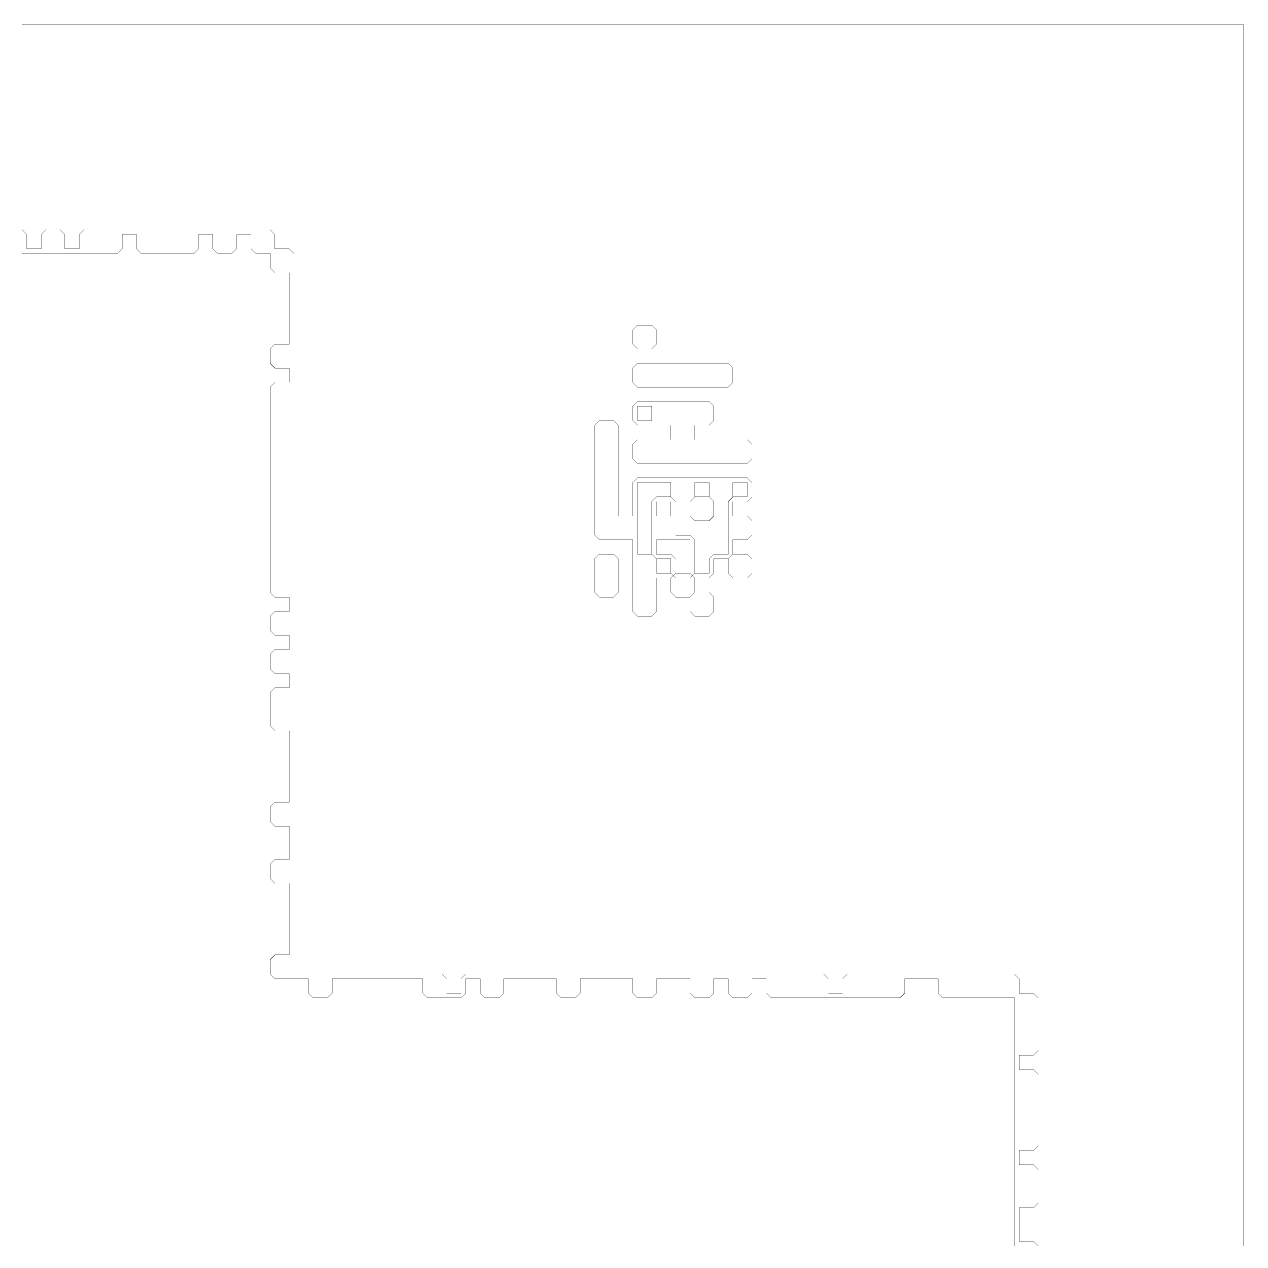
# Model space of a CAD drawing. Header units: metres. Extents: x 0 to 4990, y -4990 to 0.
# Drawn here: x 2495 to 4990, y -2495 to 0 of the extents above; entities that cross this region are included whole.
import ezdxf

# ---------------------------------------------------------------- set-up
doc = ezdxf.new("R2010")
doc.units = ezdxf.units.M
doc.layers.add('conductor', color=1, linetype='Continuous')
doc.layers.add('substrate', color=5, linetype='Continuous')

msp = doc.modelspace()

# ---------------------------------------------------------------- linework, layer by layer
at = {"layer": 'conductor', "const_width": 0.5}
msp.add_lwpolyline([(4521.484375, -2500), (4521.484375, -2490.234375), (4521.484375, -2480.46875), (4521.484375, -2470.703125), (4521.484375, -2460.9375), (4521.484375, -2451.171875), (4521.484375, -2441.40625), (4521.484375, -2431.640625), (4521.484375, -2421.875), (4521.484375, -2412.109375), (4521.484375, -2402.34375), (4521.484375, -2392.578125), (4521.484375, -2382.8125), (4521.484375, -2373.046875), (4521.484375, -2363.28125), (4521.484375, -2353.515625), (4521.484375, -2343.75), (4521.484375, -2333.984375), (4521.484375, -2324.21875), (4521.484375, -2314.453125), (4521.484375, -2304.6875), (4521.484375, -2294.921875), (4521.484375, -2285.15625), (4521.484375, -2275.390625), (4521.484375, -2265.625), (4521.484375, -2255.859375), (4521.484375, -2246.09375), (4521.484375, -2236.328125), (4521.484375, -2226.5625), (4521.484375, -2216.796875), (4521.484375, -2207.03125), (4521.484375, -2197.265625), (4521.484375, -2187.5), (4521.484375, -2177.734375), (4521.484375, -2167.96875), (4521.484375, -2158.203125), (4521.484375, -2148.4375), (4521.484375, -2138.671875), (4521.484375, -2128.90625), (4521.484375, -2119.140625), (4521.484375, -2109.375), (4521.484375, -2099.609375), (4521.484375, -2089.84375), (4521.484375, -2080.078125), (4521.484375, -2070.3125), (4521.484375, -2060.546875), (4521.484375, -2050.78125), (4521.484375, -2041.015625), (4521.484375, -2031.25), (4521.484375, -2021.484375), (4521.484375, -2011.71875), (4521.484375, -2001.953125), (4521.484375, -1992.1875), (4511.71875, -1992.1875), (4501.953125, -1992.1875), (4492.1875, -1992.1875), (4482.421875, -1992.1875), (4472.65625, -1992.1875), (4462.890625, -1992.1875), (4453.125, -1992.1875), (4443.359375, -1992.1875), (4433.59375, -1992.1875), (4423.828125, -1992.1875), (4414.0625, -1992.1875), (4404.296875, -1992.1875), (4394.53125, -1992.1875), (4384.765625, -1992.1875), (4375, -1992.1875), (4365.234375, -1982.421875), (4365.234375, -1972.65625), (4365.234375, -1962.890625), (4365.234375, -1953.125), (4355.46875, -1953.125), (4345.703125, -1953.125), (4335.9375, -1953.125), (4326.171875, -1953.125), (4316.40625, -1953.125), (4306.640625, -1953.125), (4296.875, -1953.125), (4296.875, -1962.890625), (4296.875, -1972.65625), (4296.875, -1982.421875), (4287.109375, -1992.1875), (4277.34375, -1992.1875), (4267.578125, -1992.1875), (4257.8125, -1992.1875), (4248.046875, -1992.1875), (4238.28125, -1992.1875), (4228.515625, -1992.1875), (4218.75, -1992.1875), (4208.984375, -1992.1875), (4199.21875, -1992.1875), (4189.453125, -1992.1875), (4179.6875, -1992.1875), (4169.921875, -1992.1875), (4160.15625, -1992.1875), (4150.390625, -1992.1875), (4140.625, -1992.1875), (4130.859375, -1992.1875), (4121.09375, -1992.1875), (4111.328125, -1992.1875), (4101.5625, -1992.1875), (4091.796875, -1992.1875), (4082.03125, -1992.1875), (4072.265625, -1992.1875), (4062.5, -1992.1875), (4052.734375, -1992.1875), (4042.96875, -1992.1875), (4033.203125, -1992.1875), (4023.4375, -1992.1875), (4013.671875, -1982.421875), (4013.671875, -1972.65625), (4013.671875, -1962.890625), (4013.671875, -1953.125), (4003.90625, -1953.125), (3994.140625, -1953.125), (3984.375, -1953.125), (3984.375, -1962.890625), (3984.375, -1972.65625), (3984.375, -1982.421875), (3974.609375, -1992.1875), (3964.84375, -1992.1875), (3955.078125, -1992.1875), (3945.3125, -1992.1875), (3935.546875, -1982.421875), (3935.546875, -1972.65625), (3935.546875, -1962.890625), (3935.546875, -1953.125), (3925.78125, -1953.125), (3916.015625, -1953.125), (3906.25, -1953.125), (3906.25, -1962.890625), (3906.25, -1972.65625), (3906.25, -1982.421875), (3896.484375, -1992.1875), (3886.71875, -1992.1875), (3876.953125, -1992.1875), (3867.1875, -1992.1875), (3857.421875, -1982.421875), (3857.421875, -1972.65625), (3857.421875, -1962.890625), (3857.421875, -1953.125), (3847.65625, -1953.125), (3837.890625, -1953.125), (3828.125, -1953.125), (3818.359375, -1953.125), (3808.59375, -1953.125), (3798.828125, -1953.125), (3789.0625, -1953.125), (3789.0625, -1962.890625), (3789.0625, -1972.65625), (3789.0625, -1982.421875), (3779.296875, -1992.1875), (3769.53125, -1992.1875), (3759.765625, -1992.1875), (3750, -1992.1875), (3740.234375, -1982.421875), (3740.234375, -1972.65625), (3740.234375, -1962.890625), (3740.234375, -1953.125), (3730.46875, -1953.125), (3720.703125, -1953.125), (3710.9375, -1953.125), (3701.171875, -1953.125), (3691.40625, -1953.125), (3681.640625, -1953.125), (3671.875, -1953.125), (3662.109375, -1953.125), (3652.34375, -1953.125), (3642.578125, -1953.125), (3632.8125, -1953.125), (3632.8125, -1962.890625), (3632.8125, -1972.65625), (3632.8125, -1982.421875), (3623.046875, -1992.1875), (3613.28125, -1992.1875), (3603.515625, -1992.1875), (3593.75, -1992.1875), (3583.984375, -1982.421875), (3583.984375, -1972.65625), (3583.984375, -1962.890625), (3583.984375, -1953.125), (3574.21875, -1953.125), (3564.453125, -1953.125), (3554.6875, -1953.125), (3544.921875, -1953.125), (3535.15625, -1953.125), (3525.390625, -1953.125), (3515.625, -1953.125), (3505.859375, -1953.125), (3496.09375, -1953.125), (3486.328125, -1953.125), (3476.5625, -1953.125), (3476.5625, -1962.890625), (3476.5625, -1972.65625), (3476.5625, -1982.421875), (3466.796875, -1992.1875), (3457.03125, -1992.1875), (3447.265625, -1992.1875), (3437.5, -1992.1875), (3427.734375, -1982.421875), (3427.734375, -1972.65625), (3427.734375, -1962.890625), (3427.734375, -1953.125), (3417.96875, -1953.125), (3408.203125, -1953.125), (3398.4375, -1953.125), (3398.4375, -1962.890625), (3398.4375, -1972.65625), (3398.4375, -1982.421875), (3388.671875, -1992.1875), (3378.90625, -1992.1875), (3369.140625, -1992.1875), (3359.375, -1992.1875), (3349.609375, -1992.1875), (3339.84375, -1992.1875), (3330.078125, -1992.1875), (3320.3125, -1992.1875), (3310.546875, -1982.421875), (3310.546875, -1972.65625), (3310.546875, -1962.890625), (3310.546875, -1953.125), (3300.78125, -1953.125), (3291.015625, -1953.125), (3281.25, -1953.125), (3271.484375, -1953.125), (3261.71875, -1953.125), (3251.953125, -1953.125), (3242.1875, -1953.125), (3232.421875, -1953.125), (3222.65625, -1953.125), (3212.890625, -1953.125), (3203.125, -1953.125), (3193.359375, -1953.125), (3183.59375, -1953.125), (3173.828125, -1953.125), (3164.0625, -1953.125), (3154.296875, -1953.125), (3144.53125, -1953.125), (3134.765625, -1953.125), (3125, -1953.125), (3125, -1962.890625), (3125, -1972.65625), (3125, -1982.421875), (3115.234375, -1992.1875), (3105.46875, -1992.1875), (3095.703125, -1992.1875), (3085.9375, -1992.1875), (3076.171875, -1982.421875), (3076.171875, -1972.65625), (3076.171875, -1962.890625), (3076.171875, -1953.125), (3066.40625, -1953.125), (3056.640625, -1953.125), (3046.875, -1953.125), (3037.109375, -1953.125), (3027.34375, -1953.125), (3017.578125, -1953.125), (3007.8125, -1953.125), (2998.046875, -1943.359375), (2998.046875, -1933.59375), (2998.046875, -1923.828125), (2998.046875, -1914.0625), (3007.8125, -1904.296875), (3017.578125, -1904.296875), (3027.34375, -1904.296875), (3037.109375, -1904.296875), (3037.109375, -1894.53125), (3037.109375, -1884.765625), (3037.109375, -1875), (3037.109375, -1865.234375), (3037.109375, -1855.46875), (3037.109375, -1845.703125), (3037.109375, -1835.9375), (3037.109375, -1826.171875), (3037.109375, -1816.40625), (3037.109375, -1806.640625), (3037.109375, -1796.875), (3037.109375, -1787.109375), (3037.109375, -1777.34375), (3037.109375, -1767.578125), (3037.109375, -1757.8125), (3027.34375, -1757.8125), (3017.578125, -1757.8125), (3007.8125, -1757.8125), (2998.046875, -1748.046875), (2998.046875, -1738.28125), (2998.046875, -1728.515625), (2998.046875, -1718.75), (3007.8125, -1708.984375), (3017.578125, -1708.984375), (3027.34375, -1708.984375), (3037.109375, -1708.984375), (3037.109375, -1699.21875), (3037.109375, -1689.453125), (3037.109375, -1679.6875), (3037.109375, -1669.921875), (3037.109375, -1660.15625), (3037.109375, -1650.390625), (3037.109375, -1640.625), (3027.34375, -1640.625), (3017.578125, -1640.625), (3007.8125, -1640.625), (2998.046875, -1630.859375), (2998.046875, -1621.09375), (2998.046875, -1611.328125), (2998.046875, -1601.5625), (3007.8125, -1591.796875), (3017.578125, -1591.796875), (3027.34375, -1591.796875), (3037.109375, -1591.796875), (3037.109375, -1582.03125), (3037.109375, -1572.265625), (3037.109375, -1562.5), (3037.109375, -1552.734375), (3037.109375, -1542.96875), (3037.109375, -1533.203125), (3037.109375, -1523.4375), (3037.109375, -1513.671875), (3037.109375, -1503.90625), (3037.109375, -1494.140625), (3037.109375, -1484.375), (3037.109375, -1474.609375), (3037.109375, -1464.84375), (3037.109375, -1455.078125), (3037.109375, -1445.3125), (3027.34375, -1445.3125), (3017.578125, -1445.3125), (3007.8125, -1445.3125), (2998.046875, -1435.546875), (2998.046875, -1425.78125), (2998.046875, -1416.015625), (2998.046875, -1406.25), (2998.046875, -1396.484375), (2998.046875, -1386.71875), (2998.046875, -1376.953125), (2998.046875, -1367.1875), (3007.8125, -1357.421875), (3017.578125, -1357.421875), (3027.34375, -1357.421875), (3037.109375, -1357.421875), (3037.109375, -1347.65625), (3037.109375, -1337.890625), (3037.109375, -1328.125), (3027.34375, -1328.125), (3017.578125, -1328.125), (3007.8125, -1328.125), (2998.046875, -1318.359375), (2998.046875, -1308.59375), (2998.046875, -1298.828125), (2998.046875, -1289.0625), (3007.8125, -1279.296875), (3017.578125, -1279.296875), (3027.34375, -1279.296875), (3037.109375, -1279.296875), (3037.109375, -1269.53125), (3037.109375, -1259.765625), (3037.109375, -1250), (3027.34375, -1250), (3017.578125, -1250), (3007.8125, -1250), (2998.046875, -1240.234375), (2998.046875, -1230.46875), (2998.046875, -1220.703125), (2998.046875, -1210.9375), (3007.8125, -1201.171875), (3017.578125, -1201.171875), (3027.34375, -1201.171875), (3037.109375, -1201.171875), (3037.109375, -1191.40625), (3037.109375, -1181.640625), (3037.109375, -1171.875), (3027.34375, -1171.875), (3017.578125, -1171.875), (3007.8125, -1171.875), (2998.046875, -1162.109375), (2998.046875, -1152.34375), (2998.046875, -1142.578125), (2998.046875, -1132.8125), (2998.046875, -1123.046875), (2998.046875, -1113.28125), (2998.046875, -1103.515625), (2998.046875, -1093.75), (2998.046875, -1083.984375), (2998.046875, -1074.21875), (2998.046875, -1064.453125), (2998.046875, -1054.6875), (2998.046875, -1044.921875), (2998.046875, -1035.15625), (2998.046875, -1025.390625), (2998.046875, -1015.625), (2998.046875, -1005.859375), (2998.046875, -996.09375), (2998.046875, -986.328125), (2998.046875, -976.5625), (2998.046875, -966.796875), (2998.046875, -957.03125), (2998.046875, -947.265625), (2998.046875, -937.5), (2998.046875, -927.734375), (2998.046875, -917.96875), (2998.046875, -908.203125), (2998.046875, -898.4375), (2998.046875, -888.671875), (2998.046875, -878.90625), (2998.046875, -869.140625), (2998.046875, -859.375), (2998.046875, -849.609375), (2998.046875, -839.84375), (2998.046875, -830.078125), (2998.046875, -820.3125), (2998.046875, -810.546875), (2998.046875, -800.78125), (2998.046875, -791.015625), (2998.046875, -781.25), (2998.046875, -771.484375), (2998.046875, -761.71875), (2998.046875, -751.953125), (2998.046875, -742.1875), (3007.8125, -732.421875), (3017.578125, -732.421875), (3027.34375, -732.421875), (3037.109375, -732.421875), (3037.109375, -722.65625), (3037.109375, -712.890625), (3037.109375, -703.125), (3027.34375, -703.125), (3017.578125, -703.125), (3007.8125, -703.125), (2998.046875, -693.359375), (2998.046875, -683.59375), (2998.046875, -673.828125), (2998.046875, -664.0625), (3007.8125, -654.296875), (3017.578125, -654.296875), (3027.34375, -654.296875), (3037.109375, -654.296875), (3037.109375, -644.53125), (3037.109375, -634.765625), (3037.109375, -625), (3037.109375, -615.234375), (3037.109375, -605.46875), (3037.109375, -595.703125), (3037.109375, -585.9375), (3037.109375, -576.171875), (3037.109375, -566.40625), (3037.109375, -556.640625), (3037.109375, -546.875), (3037.109375, -537.109375), (3037.109375, -527.34375), (3037.109375, -517.578125), (3037.109375, -507.8125), (3027.34375, -507.8125), (3017.578125, -507.8125), (3007.8125, -507.8125), (2998.046875, -498.046875), (2998.046875, -488.28125), (2998.046875, -478.515625), (2998.046875, -468.75), (2988.28125, -468.75), (2978.515625, -468.75), (2968.75, -468.75), (2958.984375, -458.984375), (2958.984375, -449.21875), (2958.984375, -439.453125), (2958.984375, -429.6875), (2949.21875, -429.6875), (2939.453125, -429.6875), (2929.6875, -429.6875), (2929.6875, -439.453125), (2929.6875, -449.21875), (2929.6875, -458.984375), (2919.921875, -468.75), (2910.15625, -468.75), (2900.390625, -468.75), (2890.625, -468.75), (2880.859375, -458.984375), (2880.859375, -449.21875), (2880.859375, -439.453125), (2880.859375, -429.6875), (2871.09375, -429.6875), (2861.328125, -429.6875), (2851.5625, -429.6875), (2851.5625, -439.453125), (2851.5625, -449.21875), (2851.5625, -458.984375), (2841.796875, -468.75), (2832.03125, -468.75), (2822.265625, -468.75), (2812.5, -468.75), (2802.734375, -468.75), (2792.96875, -468.75), (2783.203125, -468.75), (2773.4375, -468.75), (2763.671875, -468.75), (2753.90625, -468.75), (2744.140625, -468.75), (2734.375, -468.75), (2724.609375, -458.984375), (2724.609375, -449.21875), (2724.609375, -439.453125), (2724.609375, -429.6875), (2714.84375, -429.6875), (2705.078125, -429.6875), (2695.3125, -429.6875), (2695.3125, -439.453125), (2695.3125, -449.21875), (2695.3125, -458.984375), (2685.546875, -468.75), (2675.78125, -468.75), (2666.015625, -468.75), (2656.25, -468.75), (2646.484375, -468.75), (2636.71875, -468.75), (2626.953125, -468.75), (2617.1875, -468.75), (2607.421875, -468.75), (2597.65625, -468.75), (2587.890625, -468.75), (2578.125, -468.75), (2568.359375, -468.75), (2558.59375, -468.75), (2548.828125, -468.75), (2539.0625, -468.75), (2529.296875, -468.75), (2519.53125, -468.75), (2509.765625, -468.75), (2500, -468.75), (2490.234375, -468.75)], dxfattribs=at)
for points in [[(3750, -781.25), (3750, -791.015625), (3750, -800.78125), (3750, -810.546875), (3759.765625, -810.546875), (3769.53125, -810.546875), (3779.296875, -810.546875), (3779.296875, -800.78125), (3779.296875, -791.015625), (3779.296875, -781.25), (3769.53125, -781.25), (3759.765625, -781.25)], [(3828.125, -820.3125), (3828.125, -830.078125), (3828.125, -839.84375), (3828.125, -849.609375), (3837.890625, -849.609375), (3847.65625, -849.609375), (3857.421875, -849.609375), (3857.421875, -839.84375), (3857.421875, -830.078125), (3857.421875, -820.3125), (3847.65625, -820.3125), (3837.890625, -820.3125)], [(3750, -937.5), (3750, -947.265625), (3750, -957.03125), (3750, -966.796875), (3750, -976.5625), (3750, -986.328125), (3750, -996.09375), (3750, -1005.859375), (3750, -1015.625), (3750, -1025.390625), (3750, -1035.15625), (3750, -1044.921875), (3750, -1054.6875), (3750, -1064.453125), (3750, -1074.21875), (3750, -1083.984375), (3759.765625, -1083.984375), (3769.53125, -1083.984375), (3779.296875, -1083.984375), (3789.0625, -1093.75), (3789.0625, -1103.515625), (3789.0625, -1113.28125), (3789.0625, -1123.046875), (3798.828125, -1123.046875), (3808.59375, -1123.046875), (3818.359375, -1123.046875), (3828.125, -1132.8125), (3828.125, -1142.578125), (3828.125, -1152.34375), (3828.125, -1162.109375), (3837.890625, -1162.109375), (3847.65625, -1162.109375), (3857.421875, -1162.109375), (3857.421875, -1152.34375), (3857.421875, -1142.578125), (3857.421875, -1132.8125), (3867.1875, -1123.046875), (3876.953125, -1123.046875), (3886.71875, -1123.046875), (3896.484375, -1123.046875), (3896.484375, -1113.28125), (3896.484375, -1103.515625), (3896.484375, -1093.75), (3906.25, -1083.984375), (3916.015625, -1083.984375), (3925.78125, -1083.984375), (3935.546875, -1083.984375), (3935.546875, -1074.21875), (3935.546875, -1064.453125), (3935.546875, -1054.6875), (3935.546875, -1044.921875), (3935.546875, -1035.15625), (3935.546875, -1025.390625), (3935.546875, -1015.625), (3935.546875, -1005.859375), (3935.546875, -996.09375), (3935.546875, -986.328125), (3935.546875, -976.5625), (3945.3125, -966.796875), (3955.078125, -966.796875), (3964.84375, -966.796875), (3974.609375, -966.796875), (3974.609375, -957.03125), (3974.609375, -947.265625), (3974.609375, -937.5), (3964.84375, -937.5), (3955.078125, -937.5), (3945.3125, -937.5), (3945.3125, -947.265625), (3945.3125, -957.03125), (3945.3125, -966.796875), (3935.546875, -976.5625), (3925.78125, -976.5625), (3916.015625, -976.5625), (3906.25, -976.5625), (3896.484375, -966.796875), (3896.484375, -957.03125), (3896.484375, -947.265625), (3896.484375, -937.5), (3886.71875, -937.5), (3876.953125, -937.5), (3867.1875, -937.5), (3867.1875, -947.265625), (3867.1875, -957.03125), (3867.1875, -966.796875), (3857.421875, -976.5625), (3847.65625, -976.5625), (3837.890625, -976.5625), (3828.125, -976.5625), (3818.359375, -966.796875), (3818.359375, -957.03125), (3818.359375, -947.265625), (3818.359375, -937.5), (3808.59375, -937.5), (3798.828125, -937.5), (3789.0625, -937.5), (3779.296875, -937.5), (3769.53125, -937.5), (3759.765625, -937.5)], [(3779.296875, -976.5625), (3789.0625, -966.796875), (3798.828125, -966.796875), (3808.59375, -966.796875), (3818.359375, -966.796875), (3828.125, -976.5625), (3828.125, -986.328125), (3828.125, -996.09375), (3828.125, -1005.859375), (3828.125, -1015.625), (3828.125, -1025.390625), (3828.125, -1035.15625), (3828.125, -1044.921875), (3837.890625, -1044.921875), (3847.65625, -1044.921875), (3857.421875, -1044.921875), (3867.1875, -1054.6875), (3867.1875, -1064.453125), (3867.1875, -1074.21875), (3867.1875, -1083.984375), (3867.1875, -1093.75), (3867.1875, -1103.515625), (3867.1875, -1113.28125), (3867.1875, -1123.046875), (3857.421875, -1132.8125), (3847.65625, -1132.8125), (3837.890625, -1132.8125), (3828.125, -1132.8125), (3818.359375, -1123.046875), (3818.359375, -1113.28125), (3818.359375, -1103.515625), (3818.359375, -1093.75), (3808.59375, -1093.75), (3798.828125, -1093.75), (3789.0625, -1093.75), (3779.296875, -1083.984375), (3779.296875, -1074.21875), (3779.296875, -1064.453125), (3779.296875, -1054.6875), (3779.296875, -1044.921875), (3779.296875, -1035.15625), (3779.296875, -1025.390625), (3779.296875, -1015.625), (3779.296875, -1005.859375), (3779.296875, -996.09375), (3779.296875, -986.328125)], [(3857.421875, -976.5625), (3867.1875, -966.796875), (3876.953125, -966.796875), (3886.71875, -966.796875), (3896.484375, -966.796875), (3906.25, -976.5625), (3906.25, -986.328125), (3906.25, -996.09375), (3906.25, -1005.859375), (3896.484375, -1015.625), (3886.71875, -1015.625), (3876.953125, -1015.625), (3867.1875, -1015.625), (3857.421875, -1005.859375), (3857.421875, -996.09375), (3857.421875, -986.328125)]]:
    msp.add_lwpolyline(points, close=True, dxfattribs=at)
at = {"layer": 'substrate', "const_width": 0.5}
for points in [[(4990.234375, -2500), (4990.234375, -2490.234375), (4990.234375, -2480.46875), (4990.234375, -2470.703125), (4990.234375, -2460.9375), (4990.234375, -2451.171875), (4990.234375, -2441.40625), (4990.234375, -2431.640625), (4990.234375, -2421.875), (4990.234375, -2412.109375), (4990.234375, -2402.34375), (4990.234375, -2392.578125), (4990.234375, -2382.8125), (4990.234375, -2373.046875), (4990.234375, -2363.28125), (4990.234375, -2353.515625), (4990.234375, -2343.75), (4990.234375, -2333.984375), (4990.234375, -2324.21875), (4990.234375, -2314.453125), (4990.234375, -2304.6875), (4990.234375, -2294.921875), (4990.234375, -2285.15625), (4990.234375, -2275.390625), (4990.234375, -2265.625), (4990.234375, -2255.859375), (4990.234375, -2246.09375), (4990.234375, -2236.328125), (4990.234375, -2226.5625), (4990.234375, -2216.796875), (4990.234375, -2207.03125), (4990.234375, -2197.265625), (4990.234375, -2187.5), (4990.234375, -2177.734375), (4990.234375, -2167.96875), (4990.234375, -2158.203125), (4990.234375, -2148.4375), (4990.234375, -2138.671875), (4990.234375, -2128.90625), (4990.234375, -2119.140625), (4990.234375, -2109.375), (4990.234375, -2099.609375), (4990.234375, -2089.84375), (4990.234375, -2080.078125), (4990.234375, -2070.3125), (4990.234375, -2060.546875), (4990.234375, -2050.78125), (4990.234375, -2041.015625), (4990.234375, -2031.25), (4990.234375, -2021.484375), (4990.234375, -2011.71875), (4990.234375, -2001.953125), (4990.234375, -1992.1875), (4990.234375, -1982.421875), (4990.234375, -1972.65625), (4990.234375, -1962.890625), (4990.234375, -1953.125), (4990.234375, -1943.359375), (4990.234375, -1933.59375), (4990.234375, -1923.828125), (4990.234375, -1914.0625), (4990.234375, -1904.296875), (4990.234375, -1894.53125), (4990.234375, -1884.765625), (4990.234375, -1875), (4990.234375, -1865.234375), (4990.234375, -1855.46875), (4990.234375, -1845.703125), (4990.234375, -1835.9375), (4990.234375, -1826.171875), (4990.234375, -1816.40625), (4990.234375, -1806.640625), (4990.234375, -1796.875), (4990.234375, -1787.109375), (4990.234375, -1777.34375), (4990.234375, -1767.578125), (4990.234375, -1757.8125), (4990.234375, -1748.046875), (4990.234375, -1738.28125), (4990.234375, -1728.515625), (4990.234375, -1718.75), (4990.234375, -1708.984375), (4990.234375, -1699.21875), (4990.234375, -1689.453125), (4990.234375, -1679.6875), (4990.234375, -1669.921875), (4990.234375, -1660.15625), (4990.234375, -1650.390625), (4990.234375, -1640.625), (4990.234375, -1630.859375), (4990.234375, -1621.09375), (4990.234375, -1611.328125), (4990.234375, -1601.5625), (4990.234375, -1591.796875), (4990.234375, -1582.03125), (4990.234375, -1572.265625), (4990.234375, -1562.5), (4990.234375, -1552.734375), (4990.234375, -1542.96875), (4990.234375, -1533.203125), (4990.234375, -1523.4375), (4990.234375, -1513.671875), (4990.234375, -1503.90625), (4990.234375, -1494.140625), (4990.234375, -1484.375), (4990.234375, -1474.609375), (4990.234375, -1464.84375), (4990.234375, -1455.078125), (4990.234375, -1445.3125), (4990.234375, -1435.546875), (4990.234375, -1425.78125), (4990.234375, -1416.015625), (4990.234375, -1406.25), (4990.234375, -1396.484375), (4990.234375, -1386.71875), (4990.234375, -1376.953125), (4990.234375, -1367.1875), (4990.234375, -1357.421875), (4990.234375, -1347.65625), (4990.234375, -1337.890625), (4990.234375, -1328.125), (4990.234375, -1318.359375), (4990.234375, -1308.59375), (4990.234375, -1298.828125), (4990.234375, -1289.0625), (4990.234375, -1279.296875), (4990.234375, -1269.53125), (4990.234375, -1259.765625), (4990.234375, -1250), (4990.234375, -1240.234375), (4990.234375, -1230.46875), (4990.234375, -1220.703125), (4990.234375, -1210.9375), (4990.234375, -1201.171875), (4990.234375, -1191.40625), (4990.234375, -1181.640625), (4990.234375, -1171.875), (4990.234375, -1162.109375), (4990.234375, -1152.34375), (4990.234375, -1142.578125), (4990.234375, -1132.8125), (4990.234375, -1123.046875), (4990.234375, -1113.28125), (4990.234375, -1103.515625), (4990.234375, -1093.75), (4990.234375, -1083.984375), (4990.234375, -1074.21875), (4990.234375, -1064.453125), (4990.234375, -1054.6875), (4990.234375, -1044.921875), (4990.234375, -1035.15625), (4990.234375, -1025.390625), (4990.234375, -1015.625), (4990.234375, -1005.859375), (4990.234375, -996.09375), (4990.234375, -986.328125), (4990.234375, -976.5625), (4990.234375, -966.796875), (4990.234375, -957.03125), (4990.234375, -947.265625), (4990.234375, -937.5), (4990.234375, -927.734375), (4990.234375, -917.96875), (4990.234375, -908.203125), (4990.234375, -898.4375), (4990.234375, -888.671875), (4990.234375, -878.90625), (4990.234375, -869.140625), (4990.234375, -859.375), (4990.234375, -849.609375), (4990.234375, -839.84375), (4990.234375, -830.078125), (4990.234375, -820.3125), (4990.234375, -810.546875), (4990.234375, -800.78125), (4990.234375, -791.015625), (4990.234375, -781.25), (4990.234375, -771.484375), (4990.234375, -761.71875), (4990.234375, -751.953125), (4990.234375, -742.1875), (4990.234375, -732.421875), (4990.234375, -722.65625), (4990.234375, -712.890625), (4990.234375, -703.125), (4990.234375, -693.359375), (4990.234375, -683.59375), (4990.234375, -673.828125), (4990.234375, -664.0625), (4990.234375, -654.296875), (4990.234375, -644.53125), (4990.234375, -634.765625), (4990.234375, -625), (4990.234375, -615.234375), (4990.234375, -605.46875), (4990.234375, -595.703125), (4990.234375, -585.9375), (4990.234375, -576.171875), (4990.234375, -566.40625), (4990.234375, -556.640625), (4990.234375, -546.875), (4990.234375, -537.109375), (4990.234375, -527.34375), (4990.234375, -517.578125), (4990.234375, -507.8125), (4990.234375, -498.046875), (4990.234375, -488.28125), (4990.234375, -478.515625), (4990.234375, -468.75), (4990.234375, -458.984375), (4990.234375, -449.21875), (4990.234375, -439.453125), (4990.234375, -429.6875), (4990.234375, -419.921875), (4990.234375, -410.15625), (4990.234375, -400.390625), (4990.234375, -390.625), (4990.234375, -380.859375), (4990.234375, -371.09375), (4990.234375, -361.328125), (4990.234375, -351.5625), (4990.234375, -341.796875), (4990.234375, -332.03125), (4990.234375, -322.265625), (4990.234375, -312.5), (4990.234375, -302.734375), (4990.234375, -292.96875), (4990.234375, -283.203125), (4990.234375, -273.4375), (4990.234375, -263.671875), (4990.234375, -253.90625), (4990.234375, -244.140625), (4990.234375, -234.375), (4990.234375, -224.609375), (4990.234375, -214.84375), (4990.234375, -205.078125), (4990.234375, -195.3125), (4990.234375, -185.546875), (4990.234375, -175.78125), (4990.234375, -166.015625), (4990.234375, -156.25), (4990.234375, -146.484375), (4990.234375, -136.71875), (4990.234375, -126.953125), (4990.234375, -117.1875), (4990.234375, -107.421875), (4990.234375, -97.65625), (4990.234375, -87.890625), (4990.234375, -78.125), (4990.234375, -68.359375), (4990.234375, -58.59375), (4990.234375, -48.828125), (4990.234375, -39.0625), (4990.234375, -29.296875), (4990.234375, -19.53125), (4990.234375, -9.765625), (4990.234375, 0), (4980.46875, 0), (4970.703125, 0), (4960.9375, 0), (4951.171875, 0), (4941.40625, 0), (4931.640625, 0), (4921.875, 0), (4912.109375, 0), (4902.34375, 0), (4892.578125, 0), (4882.8125, 0), (4873.046875, 0), (4863.28125, 0), (4853.515625, 0), (4843.75, 0), (4833.984375, 0), (4824.21875, 0), (4814.453125, 0), (4804.6875, 0), (4794.921875, 0), (4785.15625, 0), (4775.390625, 0), (4765.625, 0), (4755.859375, 0), (4746.09375, 0), (4736.328125, 0), (4726.5625, 0), (4716.796875, 0), (4707.03125, 0), (4697.265625, 0), (4687.5, 0), (4677.734375, 0), (4667.96875, 0), (4658.203125, 0), (4648.4375, 0), (4638.671875, 0), (4628.90625, 0), (4619.140625, 0), (4609.375, 0), (4599.609375, 0), (4589.84375, 0), (4580.078125, 0), (4570.3125, 0), (4560.546875, 0), (4550.78125, 0), (4541.015625, 0), (4531.25, 0), (4521.484375, 0), (4511.71875, 0), (4501.953125, 0), (4492.1875, 0), (4482.421875, 0), (4472.65625, 0), (4462.890625, 0), (4453.125, 0), (4443.359375, 0), (4433.59375, 0), (4423.828125, 0), (4414.0625, 0), (4404.296875, 0), (4394.53125, 0), (4384.765625, 0), (4375, 0), (4365.234375, 0), (4355.46875, 0), (4345.703125, 0), (4335.9375, 0), (4326.171875, 0), (4316.40625, 0), (4306.640625, 0), (4296.875, 0), (4287.109375, 0), (4277.34375, 0), (4267.578125, 0), (4257.8125, 0), (4248.046875, 0), (4238.28125, 0), (4228.515625, 0), (4218.75, 0), (4208.984375, 0), (4199.21875, 0), (4189.453125, 0), (4179.6875, 0), (4169.921875, 0), (4160.15625, 0), (4150.390625, 0), (4140.625, 0), (4130.859375, 0), (4121.09375, 0), (4111.328125, 0), (4101.5625, 0), (4091.796875, 0), (4082.03125, 0), (4072.265625, 0), (4062.5, 0), (4052.734375, 0), (4042.96875, 0), (4033.203125, 0), (4023.4375, 0), (4013.671875, 0), (4003.90625, 0), (3994.140625, 0), (3984.375, 0), (3974.609375, 0), (3964.84375, 0), (3955.078125, 0), (3945.3125, 0), (3935.546875, 0), (3925.78125, 0), (3916.015625, 0), (3906.25, 0), (3896.484375, 0), (3886.71875, 0), (3876.953125, 0), (3867.1875, 0), (3857.421875, 0), (3847.65625, 0), (3837.890625, 0), (3828.125, 0), (3818.359375, 0), (3808.59375, 0), (3798.828125, 0), (3789.0625, 0), (3779.296875, 0), (3769.53125, 0), (3759.765625, 0), (3750, 0), (3740.234375, 0), (3730.46875, 0), (3720.703125, 0), (3710.9375, 0), (3701.171875, 0), (3691.40625, 0), (3681.640625, 0), (3671.875, 0), (3662.109375, 0), (3652.34375, 0), (3642.578125, 0), (3632.8125, 0), (3623.046875, 0), (3613.28125, 0), (3603.515625, 0), (3593.75, 0), (3583.984375, 0), (3574.21875, 0), (3564.453125, 0), (3554.6875, 0), (3544.921875, 0), (3535.15625, 0), (3525.390625, 0), (3515.625, 0), (3505.859375, 0), (3496.09375, 0), (3486.328125, 0), (3476.5625, 0), (3466.796875, 0), (3457.03125, 0), (3447.265625, 0), (3437.5, 0), (3427.734375, 0), (3417.96875, 0), (3408.203125, 0), (3398.4375, 0), (3388.671875, 0), (3378.90625, 0), (3369.140625, 0), (3359.375, 0), (3349.609375, 0), (3339.84375, 0), (3330.078125, 0), (3320.3125, 0), (3310.546875, 0), (3300.78125, 0), (3291.015625, 0), (3281.25, 0), (3271.484375, 0), (3261.71875, 0), (3251.953125, 0), (3242.1875, 0), (3232.421875, 0), (3222.65625, 0), (3212.890625, 0), (3203.125, 0), (3193.359375, 0), (3183.59375, 0), (3173.828125, 0), (3164.0625, 0), (3154.296875, 0), (3144.53125, 0), (3134.765625, 0), (3125, 0), (3115.234375, 0), (3105.46875, 0), (3095.703125, 0), (3085.9375, 0), (3076.171875, 0), (3066.40625, 0), (3056.640625, 0), (3046.875, 0), (3037.109375, 0), (3027.34375, 0), (3017.578125, 0), (3007.8125, 0), (2998.046875, 0), (2988.28125, 0), (2978.515625, 0), (2968.75, 0), (2958.984375, 0), (2949.21875, 0), (2939.453125, 0), (2929.6875, 0), (2919.921875, 0), (2910.15625, 0), (2900.390625, 0), (2890.625, 0), (2880.859375, 0), (2871.09375, 0), (2861.328125, 0), (2851.5625, 0), (2841.796875, 0), (2832.03125, 0), (2822.265625, 0), (2812.5, 0), (2802.734375, 0), (2792.96875, 0), (2783.203125, 0), (2773.4375, 0), (2763.671875, 0), (2753.90625, 0), (2744.140625, 0), (2734.375, 0), (2724.609375, 0), (2714.84375, 0), (2705.078125, 0), (2695.3125, 0), (2685.546875, 0), (2675.78125, 0), (2666.015625, 0), (2656.25, 0), (2646.484375, 0), (2636.71875, 0), (2626.953125, 0), (2617.1875, 0), (2607.421875, 0), (2597.65625, 0), (2587.890625, 0), (2578.125, 0), (2568.359375, 0), (2558.59375, 0), (2548.828125, 0), (2539.0625, 0), (2529.296875, 0), (2519.53125, 0), (2509.765625, 0), (2500, 0), (2490.234375, 0)], [(2490.234375, -419.921875), (2500, -429.6875), (2500, -439.453125), (2500, -449.21875), (2500, -458.984375), (2509.765625, -458.984375), (2519.53125, -458.984375), (2529.296875, -458.984375), (2529.296875, -449.21875), (2529.296875, -439.453125), (2529.296875, -429.6875), (2539.0625, -419.921875), (2548.828125, -419.921875), (2558.59375, -419.921875), (2568.359375, -419.921875), (2578.125, -429.6875), (2578.125, -439.453125), (2578.125, -449.21875), (2578.125, -458.984375), (2587.890625, -458.984375), (2597.65625, -458.984375), (2607.421875, -458.984375), (2607.421875, -449.21875), (2607.421875, -439.453125), (2607.421875, -429.6875), (2617.1875, -419.921875), (2626.953125, -419.921875), (2636.71875, -419.921875), (2646.484375, -419.921875), (2656.25, -419.921875), (2666.015625, -419.921875), (2675.78125, -419.921875), (2685.546875, -419.921875), (2695.3125, -419.921875), (2705.078125, -419.921875), (2714.84375, -419.921875), (2724.609375, -419.921875), (2734.375, -419.921875), (2744.140625, -419.921875), (2753.90625, -419.921875), (2763.671875, -419.921875), (2773.4375, -419.921875), (2783.203125, -419.921875), (2792.96875, -419.921875), (2802.734375, -419.921875), (2812.5, -419.921875), (2822.265625, -419.921875), (2832.03125, -419.921875), (2841.796875, -419.921875), (2851.5625, -419.921875), (2861.328125, -419.921875), (2871.09375, -419.921875), (2880.859375, -419.921875), (2890.625, -419.921875), (2900.390625, -419.921875), (2910.15625, -419.921875), (2919.921875, -419.921875), (2929.6875, -419.921875), (2939.453125, -419.921875), (2949.21875, -419.921875), (2958.984375, -419.921875), (2968.75, -419.921875), (2978.515625, -419.921875), (2988.28125, -419.921875), (2998.046875, -419.921875), (3007.8125, -429.6875), (3007.8125, -439.453125), (3007.8125, -449.21875), (3007.8125, -458.984375), (3017.578125, -458.984375), (3027.34375, -458.984375), (3037.109375, -458.984375), (3046.875, -468.75), (3046.875, -478.515625), (3046.875, -488.28125), (3046.875, -498.046875), (3046.875, -507.8125), (3046.875, -517.578125), (3046.875, -527.34375), (3046.875, -537.109375), (3046.875, -546.875), (3046.875, -556.640625), (3046.875, -566.40625), (3046.875, -576.171875), (3046.875, -585.9375), (3046.875, -595.703125), (3046.875, -605.46875), (3046.875, -615.234375), (3046.875, -625), (3046.875, -634.765625), (3046.875, -644.53125), (3046.875, -654.296875), (3046.875, -664.0625), (3046.875, -673.828125), (3046.875, -683.59375), (3046.875, -693.359375), (3046.875, -703.125), (3046.875, -712.890625), (3046.875, -722.65625), (3046.875, -732.421875), (3046.875, -742.1875), (3046.875, -751.953125), (3046.875, -761.71875), (3046.875, -771.484375), (3046.875, -781.25), (3046.875, -791.015625), (3046.875, -800.78125), (3046.875, -810.546875), (3046.875, -820.3125), (3046.875, -830.078125), (3046.875, -839.84375), (3046.875, -849.609375), (3046.875, -859.375), (3046.875, -869.140625), (3046.875, -878.90625), (3046.875, -888.671875), (3046.875, -898.4375), (3046.875, -908.203125), (3046.875, -917.96875), (3046.875, -927.734375), (3046.875, -937.5), (3046.875, -947.265625), (3046.875, -957.03125), (3046.875, -966.796875), (3046.875, -976.5625), (3046.875, -986.328125), (3046.875, -996.09375), (3046.875, -1005.859375), (3046.875, -1015.625), (3046.875, -1025.390625), (3046.875, -1035.15625), (3046.875, -1044.921875), (3046.875, -1054.6875), (3046.875, -1064.453125), (3046.875, -1074.21875), (3046.875, -1083.984375), (3046.875, -1093.75), (3046.875, -1103.515625), (3046.875, -1113.28125), (3046.875, -1123.046875), (3046.875, -1132.8125), (3046.875, -1142.578125), (3046.875, -1152.34375), (3046.875, -1162.109375), (3046.875, -1171.875), (3046.875, -1181.640625), (3046.875, -1191.40625), (3046.875, -1201.171875), (3046.875, -1210.9375), (3046.875, -1220.703125), (3046.875, -1230.46875), (3046.875, -1240.234375), (3046.875, -1250), (3046.875, -1259.765625), (3046.875, -1269.53125), (3046.875, -1279.296875), (3046.875, -1289.0625), (3046.875, -1298.828125), (3046.875, -1308.59375), (3046.875, -1318.359375), (3046.875, -1328.125), (3046.875, -1337.890625), (3046.875, -1347.65625), (3046.875, -1357.421875), (3046.875, -1367.1875), (3046.875, -1376.953125), (3046.875, -1386.71875), (3046.875, -1396.484375), (3046.875, -1406.25), (3046.875, -1416.015625), (3046.875, -1425.78125), (3046.875, -1435.546875), (3046.875, -1445.3125), (3046.875, -1455.078125), (3046.875, -1464.84375), (3046.875, -1474.609375), (3046.875, -1484.375), (3046.875, -1494.140625), (3046.875, -1503.90625), (3046.875, -1513.671875), (3046.875, -1523.4375), (3046.875, -1533.203125), (3046.875, -1542.96875), (3046.875, -1552.734375), (3046.875, -1562.5), (3046.875, -1572.265625), (3046.875, -1582.03125), (3046.875, -1591.796875), (3046.875, -1601.5625), (3046.875, -1611.328125), (3046.875, -1621.09375), (3046.875, -1630.859375), (3046.875, -1640.625), (3046.875, -1650.390625), (3046.875, -1660.15625), (3046.875, -1669.921875), (3046.875, -1679.6875), (3046.875, -1689.453125), (3046.875, -1699.21875), (3046.875, -1708.984375), (3046.875, -1718.75), (3046.875, -1728.515625), (3046.875, -1738.28125), (3046.875, -1748.046875), (3046.875, -1757.8125), (3046.875, -1767.578125), (3046.875, -1777.34375), (3046.875, -1787.109375), (3046.875, -1796.875), (3046.875, -1806.640625), (3046.875, -1816.40625), (3046.875, -1826.171875), (3046.875, -1835.9375), (3046.875, -1845.703125), (3046.875, -1855.46875), (3046.875, -1865.234375), (3046.875, -1875), (3046.875, -1884.765625), (3046.875, -1894.53125), (3046.875, -1904.296875), (3046.875, -1914.0625), (3046.875, -1923.828125), (3046.875, -1933.59375), (3046.875, -1943.359375), (3056.640625, -1943.359375), (3066.40625, -1943.359375), (3076.171875, -1943.359375), (3085.9375, -1943.359375), (3095.703125, -1943.359375), (3105.46875, -1943.359375), (3115.234375, -1943.359375), (3125, -1943.359375), (3134.765625, -1943.359375), (3144.53125, -1943.359375), (3154.296875, -1943.359375), (3164.0625, -1943.359375), (3173.828125, -1943.359375), (3183.59375, -1943.359375), (3193.359375, -1943.359375), (3203.125, -1943.359375), (3212.890625, -1943.359375), (3222.65625, -1943.359375), (3232.421875, -1943.359375), (3242.1875, -1943.359375), (3251.953125, -1943.359375), (3261.71875, -1943.359375), (3271.484375, -1943.359375), (3281.25, -1943.359375), (3291.015625, -1943.359375), (3300.78125, -1943.359375), (3310.546875, -1943.359375), (3320.3125, -1943.359375), (3330.078125, -1943.359375), (3339.84375, -1943.359375), (3349.609375, -1943.359375), (3359.375, -1953.125), (3359.375, -1962.890625), (3359.375, -1972.65625), (3359.375, -1982.421875), (3369.140625, -1982.421875), (3378.90625, -1982.421875), (3388.671875, -1982.421875), (3388.671875, -1972.65625), (3388.671875, -1962.890625), (3388.671875, -1953.125), (3398.4375, -1943.359375), (3408.203125, -1943.359375), (3417.96875, -1943.359375), (3427.734375, -1943.359375), (3437.5, -1943.359375), (3447.265625, -1943.359375), (3457.03125, -1943.359375), (3466.796875, -1943.359375), (3476.5625, -1943.359375), (3486.328125, -1943.359375), (3496.09375, -1943.359375), (3505.859375, -1943.359375), (3515.625, -1943.359375), (3525.390625, -1943.359375), (3535.15625, -1943.359375), (3544.921875, -1943.359375), (3554.6875, -1943.359375), (3564.453125, -1943.359375), (3574.21875, -1943.359375), (3583.984375, -1943.359375), (3593.75, -1943.359375), (3603.515625, -1943.359375), (3613.28125, -1943.359375), (3623.046875, -1943.359375), (3632.8125, -1943.359375), (3642.578125, -1943.359375), (3652.34375, -1943.359375), (3662.109375, -1943.359375), (3671.875, -1943.359375), (3681.640625, -1943.359375), (3691.40625, -1943.359375), (3701.171875, -1943.359375), (3710.9375, -1943.359375), (3720.703125, -1943.359375), (3730.46875, -1943.359375), (3740.234375, -1943.359375), (3750, -1943.359375), (3759.765625, -1943.359375), (3769.53125, -1943.359375), (3779.296875, -1943.359375), (3789.0625, -1943.359375), (3798.828125, -1943.359375), (3808.59375, -1943.359375), (3818.359375, -1943.359375), (3828.125, -1943.359375), (3837.890625, -1943.359375), (3847.65625, -1943.359375), (3857.421875, -1943.359375), (3867.1875, -1943.359375), (3876.953125, -1943.359375), (3886.71875, -1943.359375), (3896.484375, -1943.359375), (3906.25, -1943.359375), (3916.015625, -1943.359375), (3925.78125, -1943.359375), (3935.546875, -1943.359375), (3945.3125, -1943.359375), (3955.078125, -1943.359375), (3964.84375, -1943.359375), (3974.609375, -1943.359375), (3984.375, -1943.359375), (3994.140625, -1943.359375), (4003.90625, -1943.359375), (4013.671875, -1943.359375), (4023.4375, -1943.359375), (4033.203125, -1943.359375), (4042.96875, -1943.359375), (4052.734375, -1943.359375), (4062.5, -1943.359375), (4072.265625, -1943.359375), (4082.03125, -1943.359375), (4091.796875, -1943.359375), (4101.5625, -1943.359375), (4111.328125, -1943.359375), (4121.09375, -1943.359375), (4130.859375, -1943.359375), (4140.625, -1953.125), (4140.625, -1962.890625), (4140.625, -1972.65625), (4140.625, -1982.421875), (4150.390625, -1982.421875), (4160.15625, -1982.421875), (4169.921875, -1982.421875), (4169.921875, -1972.65625), (4169.921875, -1962.890625), (4169.921875, -1953.125), (4179.6875, -1943.359375), (4189.453125, -1943.359375), (4199.21875, -1943.359375), (4208.984375, -1943.359375), (4218.75, -1943.359375), (4228.515625, -1943.359375), (4238.28125, -1943.359375), (4248.046875, -1943.359375), (4257.8125, -1943.359375), (4267.578125, -1943.359375), (4277.34375, -1943.359375), (4287.109375, -1943.359375), (4296.875, -1943.359375), (4306.640625, -1943.359375), (4316.40625, -1943.359375), (4326.171875, -1943.359375), (4335.9375, -1943.359375), (4345.703125, -1943.359375), (4355.46875, -1943.359375), (4365.234375, -1943.359375), (4375, -1943.359375), (4384.765625, -1943.359375), (4394.53125, -1943.359375), (4404.296875, -1943.359375), (4414.0625, -1943.359375), (4423.828125, -1943.359375), (4433.59375, -1943.359375), (4443.359375, -1943.359375), (4453.125, -1943.359375), (4462.890625, -1943.359375), (4472.65625, -1943.359375), (4482.421875, -1943.359375), (4492.1875, -1943.359375), (4501.953125, -1943.359375), (4511.71875, -1943.359375), (4521.484375, -1943.359375), (4531.25, -1953.125), (4531.25, -1962.890625), (4531.25, -1972.65625), (4531.25, -1982.421875), (4541.015625, -1982.421875), (4550.78125, -1982.421875), (4560.546875, -1982.421875), (4570.3125, -1992.1875), (4570.3125, -2001.953125), (4570.3125, -2011.71875), (4570.3125, -2021.484375), (4570.3125, -2031.25), (4570.3125, -2041.015625), (4570.3125, -2050.78125), (4570.3125, -2060.546875), (4570.3125, -2070.3125), (4570.3125, -2080.078125), (4570.3125, -2089.84375), (4570.3125, -2099.609375), (4560.546875, -2109.375), (4550.78125, -2109.375), (4541.015625, -2109.375), (4531.25, -2109.375), (4531.25, -2119.140625), (4531.25, -2128.90625), (4531.25, -2138.671875), (4541.015625, -2138.671875), (4550.78125, -2138.671875), (4560.546875, -2138.671875), (4570.3125, -2148.4375), (4570.3125, -2158.203125), (4570.3125, -2167.96875), (4570.3125, -2177.734375), (4570.3125, -2187.5), (4570.3125, -2197.265625), (4570.3125, -2207.03125), (4570.3125, -2216.796875), (4570.3125, -2226.5625), (4570.3125, -2236.328125), (4570.3125, -2246.09375), (4570.3125, -2255.859375), (4570.3125, -2265.625), (4570.3125, -2275.390625), (4570.3125, -2285.15625), (4570.3125, -2294.921875), (4560.546875, -2304.6875), (4550.78125, -2304.6875), (4541.015625, -2304.6875), (4531.25, -2304.6875), (4531.25, -2314.453125), (4531.25, -2324.21875), (4531.25, -2333.984375), (4541.015625, -2333.984375), (4550.78125, -2333.984375), (4560.546875, -2333.984375), (4570.3125, -2343.75), (4570.3125, -2353.515625), (4570.3125, -2363.28125), (4570.3125, -2373.046875), (4570.3125, -2382.8125), (4570.3125, -2392.578125), (4570.3125, -2402.34375), (4570.3125, -2412.109375), (4560.546875, -2421.875), (4550.78125, -2421.875), (4541.015625, -2421.875), (4531.25, -2421.875), (4531.25, -2431.640625), (4531.25, -2441.40625), (4531.25, -2451.171875), (4531.25, -2460.9375), (4531.25, -2470.703125), (4531.25, -2480.46875), (4531.25, -2490.234375), (4541.015625, -2490.234375), (4550.78125, -2490.234375), (4560.546875, -2490.234375), (4570.3125, -2500)]]:
    msp.add_lwpolyline(points, dxfattribs=at)
for points in [[(3740.234375, -625), (3750, -615.234375), (3759.765625, -615.234375), (3769.53125, -615.234375), (3779.296875, -615.234375), (3789.0625, -625), (3789.0625, -634.765625), (3789.0625, -644.53125), (3789.0625, -654.296875), (3779.296875, -664.0625), (3769.53125, -664.0625), (3759.765625, -664.0625), (3750, -664.0625), (3740.234375, -654.296875), (3740.234375, -644.53125), (3740.234375, -634.765625)], [(3740.234375, -703.125), (3750, -693.359375), (3759.765625, -693.359375), (3769.53125, -693.359375), (3779.296875, -693.359375), (3789.0625, -693.359375), (3798.828125, -693.359375), (3808.59375, -693.359375), (3818.359375, -693.359375), (3828.125, -693.359375), (3837.890625, -693.359375), (3847.65625, -693.359375), (3857.421875, -693.359375), (3867.1875, -693.359375), (3876.953125, -693.359375), (3886.71875, -693.359375), (3896.484375, -693.359375), (3906.25, -693.359375), (3916.015625, -693.359375), (3925.78125, -693.359375), (3935.546875, -693.359375), (3945.3125, -703.125), (3945.3125, -712.890625), (3945.3125, -722.65625), (3945.3125, -732.421875), (3935.546875, -742.1875), (3925.78125, -742.1875), (3916.015625, -742.1875), (3906.25, -742.1875), (3896.484375, -742.1875), (3886.71875, -742.1875), (3876.953125, -742.1875), (3867.1875, -742.1875), (3857.421875, -742.1875), (3847.65625, -742.1875), (3837.890625, -742.1875), (3828.125, -742.1875), (3818.359375, -742.1875), (3808.59375, -742.1875), (3798.828125, -742.1875), (3789.0625, -742.1875), (3779.296875, -742.1875), (3769.53125, -742.1875), (3759.765625, -742.1875), (3750, -742.1875), (3740.234375, -732.421875), (3740.234375, -722.65625), (3740.234375, -712.890625)], [(3740.234375, -781.25), (3750, -771.484375), (3759.765625, -771.484375), (3769.53125, -771.484375), (3779.296875, -771.484375), (3789.0625, -771.484375), (3798.828125, -771.484375), (3808.59375, -771.484375), (3818.359375, -771.484375), (3828.125, -771.484375), (3837.890625, -771.484375), (3847.65625, -771.484375), (3857.421875, -771.484375), (3867.1875, -771.484375), (3876.953125, -771.484375), (3886.71875, -771.484375), (3896.484375, -771.484375), (3906.25, -781.25), (3906.25, -791.015625), (3906.25, -800.78125), (3906.25, -810.546875), (3896.484375, -820.3125), (3886.71875, -820.3125), (3876.953125, -820.3125), (3867.1875, -820.3125), (3867.1875, -830.078125), (3867.1875, -839.84375), (3867.1875, -849.609375), (3876.953125, -849.609375), (3886.71875, -849.609375), (3896.484375, -849.609375), (3906.25, -849.609375), (3916.015625, -849.609375), (3925.78125, -849.609375), (3935.546875, -849.609375), (3945.3125, -849.609375), (3955.078125, -849.609375), (3964.84375, -849.609375), (3974.609375, -849.609375), (3984.375, -859.375), (3984.375, -869.140625), (3984.375, -878.90625), (3984.375, -888.671875), (3974.609375, -898.4375), (3964.84375, -898.4375), (3955.078125, -898.4375), (3945.3125, -898.4375), (3935.546875, -898.4375), (3925.78125, -898.4375), (3916.015625, -898.4375), (3906.25, -898.4375), (3896.484375, -898.4375), (3886.71875, -898.4375), (3876.953125, -898.4375), (3867.1875, -898.4375), (3857.421875, -898.4375), (3847.65625, -898.4375), (3837.890625, -898.4375), (3828.125, -898.4375), (3818.359375, -898.4375), (3808.59375, -898.4375), (3798.828125, -898.4375), (3789.0625, -898.4375), (3779.296875, -898.4375), (3769.53125, -898.4375), (3759.765625, -898.4375), (3750, -898.4375), (3740.234375, -888.671875), (3740.234375, -878.90625), (3740.234375, -869.140625), (3740.234375, -859.375), (3750, -849.609375), (3759.765625, -849.609375), (3769.53125, -849.609375), (3779.296875, -849.609375), (3789.0625, -849.609375), (3798.828125, -849.609375), (3808.59375, -849.609375), (3818.359375, -849.609375), (3818.359375, -839.84375), (3818.359375, -830.078125), (3818.359375, -820.3125), (3808.59375, -820.3125), (3798.828125, -820.3125), (3789.0625, -820.3125), (3779.296875, -820.3125), (3769.53125, -820.3125), (3759.765625, -820.3125), (3750, -820.3125), (3740.234375, -810.546875), (3740.234375, -800.78125), (3740.234375, -791.015625)], [(3662.109375, -820.3125), (3671.875, -810.546875), (3681.640625, -810.546875), (3691.40625, -810.546875), (3701.171875, -810.546875), (3710.9375, -820.3125), (3710.9375, -830.078125), (3710.9375, -839.84375), (3710.9375, -849.609375), (3710.9375, -859.375), (3710.9375, -869.140625), (3710.9375, -878.90625), (3710.9375, -888.671875), (3710.9375, -898.4375), (3710.9375, -908.203125), (3710.9375, -917.96875), (3710.9375, -927.734375), (3710.9375, -937.5), (3710.9375, -947.265625), (3710.9375, -957.03125), (3710.9375, -966.796875), (3710.9375, -976.5625), (3710.9375, -986.328125), (3710.9375, -996.09375), (3710.9375, -1005.859375), (3720.703125, -1005.859375), (3730.46875, -1005.859375), (3740.234375, -1005.859375), (3740.234375, -996.09375), (3740.234375, -986.328125), (3740.234375, -976.5625), (3740.234375, -966.796875), (3740.234375, -957.03125), (3740.234375, -947.265625), (3740.234375, -937.5), (3750, -927.734375), (3759.765625, -927.734375), (3769.53125, -927.734375), (3779.296875, -927.734375), (3789.0625, -927.734375), (3798.828125, -927.734375), (3808.59375, -927.734375), (3818.359375, -927.734375), (3828.125, -927.734375), (3837.890625, -927.734375), (3847.65625, -927.734375), (3857.421875, -927.734375), (3867.1875, -927.734375), (3876.953125, -927.734375), (3886.71875, -927.734375), (3896.484375, -927.734375), (3906.25, -927.734375), (3916.015625, -927.734375), (3925.78125, -927.734375), (3935.546875, -927.734375), (3945.3125, -927.734375), (3955.078125, -927.734375), (3964.84375, -927.734375), (3974.609375, -927.734375), (3984.375, -937.5), (3984.375, -947.265625), (3984.375, -957.03125), (3984.375, -966.796875), (3974.609375, -976.5625), (3964.84375, -976.5625), (3955.078125, -976.5625), (3945.3125, -976.5625), (3945.3125, -986.328125), (3945.3125, -996.09375), (3945.3125, -1005.859375), (3955.078125, -1005.859375), (3964.84375, -1005.859375), (3974.609375, -1005.859375), (3984.375, -1015.625), (3984.375, -1025.390625), (3984.375, -1035.15625), (3984.375, -1044.921875), (3974.609375, -1054.6875), (3964.84375, -1054.6875), (3955.078125, -1054.6875), (3945.3125, -1054.6875), (3945.3125, -1064.453125), (3945.3125, -1074.21875), (3945.3125, -1083.984375), (3935.546875, -1093.75), (3925.78125, -1093.75), (3916.015625, -1093.75), (3906.25, -1093.75), (3906.25, -1103.515625), (3906.25, -1113.28125), (3906.25, -1123.046875), (3896.484375, -1132.8125), (3886.71875, -1132.8125), (3876.953125, -1132.8125), (3867.1875, -1132.8125), (3857.421875, -1123.046875), (3857.421875, -1113.28125), (3857.421875, -1103.515625), (3857.421875, -1093.75), (3857.421875, -1083.984375), (3857.421875, -1074.21875), (3857.421875, -1064.453125), (3857.421875, -1054.6875), (3847.65625, -1054.6875), (3837.890625, -1054.6875), (3828.125, -1054.6875), (3818.359375, -1054.6875), (3808.59375, -1054.6875), (3798.828125, -1054.6875), (3789.0625, -1054.6875), (3789.0625, -1064.453125), (3789.0625, -1074.21875), (3789.0625, -1083.984375), (3798.828125, -1083.984375), (3808.59375, -1083.984375), (3818.359375, -1083.984375), (3828.125, -1093.75), (3828.125, -1103.515625), (3828.125, -1113.28125), (3828.125, -1123.046875), (3818.359375, -1132.8125), (3808.59375, -1132.8125), (3798.828125, -1132.8125), (3789.0625, -1132.8125), (3789.0625, -1142.578125), (3789.0625, -1152.34375), (3789.0625, -1162.109375), (3789.0625, -1171.875), (3789.0625, -1181.640625), (3789.0625, -1191.40625), (3789.0625, -1201.171875), (3779.296875, -1210.9375), (3769.53125, -1210.9375), (3759.765625, -1210.9375), (3750, -1210.9375), (3740.234375, -1201.171875), (3740.234375, -1191.40625), (3740.234375, -1181.640625), (3740.234375, -1171.875), (3740.234375, -1162.109375), (3740.234375, -1152.34375), (3740.234375, -1142.578125), (3740.234375, -1132.8125), (3740.234375, -1123.046875), (3740.234375, -1113.28125), (3740.234375, -1103.515625), (3740.234375, -1093.75), (3740.234375, -1083.984375), (3740.234375, -1074.21875), (3740.234375, -1064.453125), (3740.234375, -1054.6875), (3730.46875, -1054.6875), (3720.703125, -1054.6875), (3710.9375, -1054.6875), (3701.171875, -1054.6875), (3691.40625, -1054.6875), (3681.640625, -1054.6875), (3671.875, -1054.6875), (3662.109375, -1044.921875), (3662.109375, -1035.15625), (3662.109375, -1025.390625), (3662.109375, -1015.625), (3662.109375, -1005.859375), (3662.109375, -996.09375), (3662.109375, -986.328125), (3662.109375, -976.5625), (3662.109375, -966.796875), (3662.109375, -957.03125), (3662.109375, -947.265625), (3662.109375, -937.5), (3662.109375, -927.734375), (3662.109375, -917.96875), (3662.109375, -908.203125), (3662.109375, -898.4375), (3662.109375, -888.671875), (3662.109375, -878.90625), (3662.109375, -869.140625), (3662.109375, -859.375), (3662.109375, -849.609375), (3662.109375, -839.84375), (3662.109375, -830.078125)], [(3789.0625, -976.5625), (3789.0625, -986.328125), (3789.0625, -996.09375), (3789.0625, -1005.859375), (3798.828125, -1005.859375), (3808.59375, -1005.859375), (3818.359375, -1005.859375), (3818.359375, -996.09375), (3818.359375, -986.328125), (3818.359375, -976.5625), (3808.59375, -976.5625), (3798.828125, -976.5625)], [(3662.109375, -1093.75), (3671.875, -1083.984375), (3681.640625, -1083.984375), (3691.40625, -1083.984375), (3701.171875, -1083.984375), (3710.9375, -1093.75), (3710.9375, -1103.515625), (3710.9375, -1113.28125), (3710.9375, -1123.046875), (3710.9375, -1132.8125), (3710.9375, -1142.578125), (3710.9375, -1152.34375), (3710.9375, -1162.109375), (3701.171875, -1171.875), (3691.40625, -1171.875), (3681.640625, -1171.875), (3671.875, -1171.875), (3662.109375, -1162.109375), (3662.109375, -1152.34375), (3662.109375, -1142.578125), (3662.109375, -1132.8125), (3662.109375, -1123.046875), (3662.109375, -1113.28125), (3662.109375, -1103.515625)], [(3935.546875, -1093.75), (3945.3125, -1083.984375), (3955.078125, -1083.984375), (3964.84375, -1083.984375), (3974.609375, -1083.984375), (3984.375, -1093.75), (3984.375, -1103.515625), (3984.375, -1113.28125), (3984.375, -1123.046875), (3974.609375, -1132.8125), (3964.84375, -1132.8125), (3955.078125, -1132.8125), (3945.3125, -1132.8125), (3935.546875, -1123.046875), (3935.546875, -1113.28125), (3935.546875, -1103.515625)], [(3818.359375, -1132.8125), (3828.125, -1123.046875), (3837.890625, -1123.046875), (3847.65625, -1123.046875), (3857.421875, -1123.046875), (3867.1875, -1132.8125), (3867.1875, -1142.578125), (3867.1875, -1152.34375), (3867.1875, -1162.109375), (3857.421875, -1171.875), (3847.65625, -1171.875), (3837.890625, -1171.875), (3828.125, -1171.875), (3818.359375, -1162.109375), (3818.359375, -1152.34375), (3818.359375, -1142.578125)], [(3857.421875, -1171.875), (3867.1875, -1162.109375), (3876.953125, -1162.109375), (3886.71875, -1162.109375), (3896.484375, -1162.109375), (3906.25, -1171.875), (3906.25, -1181.640625), (3906.25, -1191.40625), (3906.25, -1201.171875), (3896.484375, -1210.9375), (3886.71875, -1210.9375), (3876.953125, -1210.9375), (3867.1875, -1210.9375), (3857.421875, -1201.171875), (3857.421875, -1191.40625), (3857.421875, -1181.640625)]]:
    msp.add_lwpolyline(points, close=True, dxfattribs=at)

doc.saveas('drawing.dxf')
